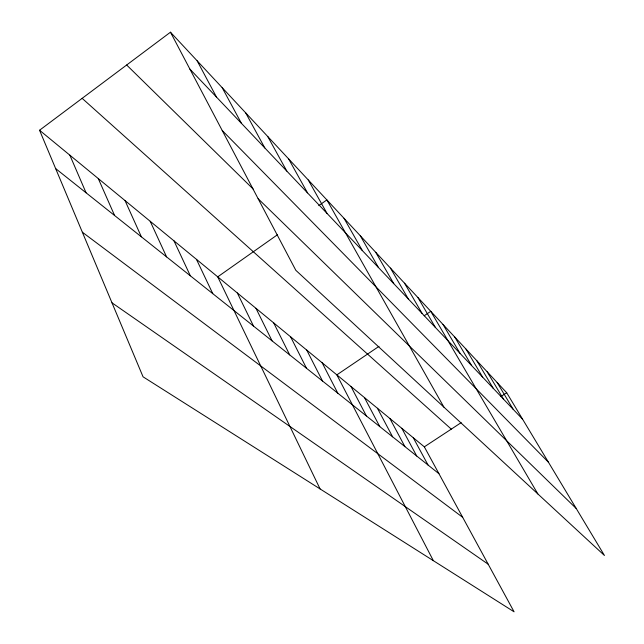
<?xml version="1.0" encoding="UTF-8"?>
<svg xmlns="http://www.w3.org/2000/svg" width="644" height="644" viewBox="0 0 644 644"><rect width="100%" height="100%" fill="white"/><g stroke="black" fill="none" stroke-linecap="round" stroke-linejoin="round"><path stroke-width="0.97" d="M39.55 130.241L424.332 446.839L514.073 611.8L143.057 376.812L39.55 130.241L170.467 32.2L506.699 392.743L604.45 555.482L295.813 270.295L170.467 32.2M277.54 234.69L217.728 276.848L320.076 488.933M318.78 205.621L326.878 199.914L443.885 407.113M379.01 346.343L336.86 374.864L433.356 560.674M424.179 315.777L430.764 311.318L537.853 493.948M424.332 446.839L461.168 422.641M500.887 396.559L506.699 392.743M111.992 302.817L488.192 564.225M82.352 232.21L462.682 517.325M55.634 168.567L438.958 473.718M82.15 98.339L451.291 429.137M258.115 198.69L576.243 508.519M126.659 65.012L253.156 189.038M222.212 130.49L548.447 462.239M189.9 69.109L522.614 419.244M497.128 382.48L513.228 409.367M487.17 371.805L503.463 399.087M476.81 360.696L493.288 388.38M466.023 349.12L482.686 377.223M454.769 337.053L471.633 365.591M443.024 324.463L460.082 353.435M417.948 297.576L435.392 327.45M404.529 283.191L422.166 313.539M390.481 268.121L408.312 298.953M375.742 252.319L393.758 283.642M360.27 235.72L378.471 267.558M344.001 218.276L362.387 250.629M308.267 179.958L327.007 213.389M288.584 158.859L307.494 192.854M267.751 136.52L286.805 171.087M245.646 112.813L264.829 147.967M413.287 437.751L428.051 465.04M222.156 87.632L241.452 123.366M401.808 428.3L416.708 456.008M389.862 418.479L404.899 446.606M197.145 60.81L216.529 97.131M377.432 408.248L392.599 436.817M364.472 397.589L379.783 426.61M350.964 386.472L366.396 415.96M322.129 362.741L337.81 393.202M306.721 350.07L322.523 381.031M290.589 336.796L306.504 368.279M273.684 322.886L289.703 354.9M255.95 308.291L272.066 340.861M237.322 292.964L253.519 326.097M196.452 259.339L212.778 293.664M173.985 240.848L190.342 275.801M150.213 221.294L166.587 256.884M125.017 200.566L141.382 236.823M98.282 178.565L114.592 215.499M69.842 155.164L86.071 192.789"/></g></svg>
